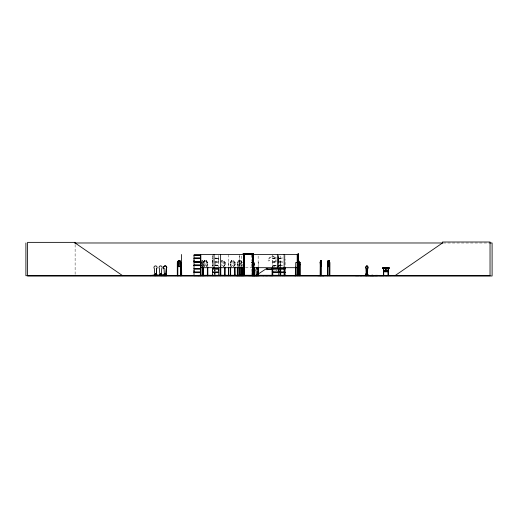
<?xml version="1.0" encoding="UTF-8"?>
<svg xmlns="http://www.w3.org/2000/svg" width="518" height="518" viewBox="0 0 518 518"><rect width="100%" height="100%" fill="white"/><g stroke="black" fill="none" stroke-linecap="round" stroke-linejoin="round"><path stroke-width="0.39" stroke-dasharray="2.59 1.94" d="M212.581 260.14C213.099 264.219 211.435 258.242 212.95 258.411M218.745 260.14L218.745 258.048L214.86 258.016M272.539 260.14L272.533 261.674L272.5 258.443L276.431 258.411M278.697 260.14L278.859 258.068L282.744 258.016M278.859 260.14L278.813 261.694L278.852 258.534L278.801 261.765L282.744 261.655M284.978 260.14L284.874 258.624M212.995 258.016L212.574 258.068L212.581 255.27M218.745 268.395L218.745 261.694L214.86 261.655M276.418 258.016L272.533 258.068L272.539 255.27M278.697 268.395L278.697 262.27C278.425 261.473 280.173 262.516 282.744 262.27M284.978 258.624L284.984 258.534M285.036 262.16L284.978 268.395M203.419 266.388L203.347 262.322L203.393 264.581M224.806 262.399L224.715 266.388M230.717 262.399L230.672 266.388M241.789 262.432L242.152 262.509L240.54 260.45L238.921 260.45L238.105 262.509L238.105 264.076L239.199 265.32L240.281 265.32L241.349 264.076L241.349 262.509L240.546 260.45M278.289 258.016L278.807 258.417M276.418 265.32L272.539 265.112M212.574 258.068L212.95 258.223M272.533 258.068L276.431 258.223M212.95 261.868L212.529 261.868L212.995 261.655M276.431 261.868L272.487 261.868L276.418 261.655M238.902 266.479L238.895 262.509L239.452 260.722L239.996 260.722L240.546 263.429L239.996 264.238L239.452 264.238L238.927 263.429M218.771 258.482L214.853 258.411M278.736 261.836L278.289 261.655M221.128 262.509L221.937 260.45L223.562 260.45L224.365 262.509L224.365 264.076L223.297 265.32L222.216 265.32L221.49 264.491M231.837 260.45L231.028 262.509L231.028 264.076L232.116 265.32L233.197 265.32L234.266 264.076L234.266 262.509L233.463 260.45L231.837 260.45L230.212 262.509L230.232 266.388M204.571 260.45L203.762 262.509L203.762 264.076L204.85 265.32L205.931 265.32L207.006 264.076L207.006 262.509L206.196 260.45L204.571 260.45L203.347 261.998M234.699 262.458L235.068 262.509M237.756 262.503L237.302 262.509L237.302 266.388M212.535 261.849L212.581 267.023M272.494 261.849L272.539 267.023M218.797 262.056L214.853 262.056M215.184 265.65L216.142 265.65M275.136 265.65L276.094 265.65M281.416 265.65L282.278 265.488M206.203 263.429L205.646 264.238L205.109 264.238L204.578 263.429L205.109 260.722L205.646 260.722L206.203 262.509M220.668 261.966L221.911 260.392L223.588 260.392L225.239 262.49L225.233 264.581L223.588 266.673L221.911 266.673L220.668 265.106M223.582 266.673L225.233 264.581M233.456 266.621L235.081 264.562L235.133 262.49L233.482 260.392L231.811 260.392L230.16 262.49L230.627 262.484M235.14 264.581L233.482 266.673L231.811 266.673L230.16 264.581L231.837 266.621M242.223 264.581L240.566 266.673L238.895 266.673L237.244 264.581L237.244 262.49L238.895 260.392L240.572 260.392L242.223 262.49L242.152 266.388M202.894 262.49L204.545 260.392L206.222 260.392L207.873 262.49L207.822 266.388M202.894 264.581L204.545 266.673L206.222 266.673L207.873 264.581M213.002 265.346L212.516 265.371L212.982 265.462M272.494 265.32L276.418 265.462M207.401 262.484L207.822 262.509M224.76 262.484L225.168 262.509L225.162 266.388M443.285 242.981L488.901 242.981M251.897 255.568L251.897 256.378M284.874 258.016L284.984 255.089M214.853 258.223L218.784 258.21M278.328 258.223L282.757 258.223M278.328 258.411L282.757 258.411M212.581 258.605L212.995 258.624M214.86 258.624L218.751 258.624L218.745 261.674M272.533 258.605L276.418 258.624M278.289 258.624L278.703 258.605L278.703 261.674M278.859 258.605L282.744 258.624M202.473 260.392L203.347 262.49M201.508 260.45L202.46 260.45L202.758 261.823M284.874 261.655L285.029 258.624M214.853 261.868L218.784 261.849M278.328 261.868L282.757 261.868M212.542 262.089L212.95 262.056M272.494 262.069L276.431 262.056M278.328 262.056L282.757 262.056M212.574 262.27L212.995 262.27M214.86 262.27L218.751 262.27M272.533 262.27L276.418 262.27M278.289 262.27L278.703 262.27M214.853 262.509L215.3 262.509L215.3 266.479M228.47 262.509L228.639 266.479M238.895 262.509L239.348 262.509M239.543 262.509L239.717 266.479M241.258 262.509L240.805 262.509L240.812 266.479M254.247 262.509L254.694 262.509L254.694 266.479M258.152 262.509L258.605 262.509L258.599 266.479M251.897 264.445L251.897 265.255M212.581 265.112L213.002 265.112M214.866 265.112L218.745 265.112L214.86 265.197M278.697 265.112L278.276 265.112L282.744 265.197M278.813 265.112L282.744 265.112M212.982 265.19L212.555 265.326M214.86 265.352L218.816 265.261L214.86 265.456M278.283 265.346L282.744 265.352M278.296 265.475L282.744 265.462M212.581 265.65L213.002 265.65M214.866 265.65L218.745 265.65M272.539 265.65L276.418 265.65M278.276 265.65L278.697 265.65M278.813 265.65L282.744 265.65M272.306 266.615L280.419 266.666M272.306 266.718L272.785 266.615M245.5 267.689L251.923 267.689M273.782 271.069L277.473 271.069M251.897 272.462L251.897 273.264M207.381 262.341L207.375 266.388M275.977 269.969L278.069 271.62M276.45 261.078L275.388 260.114L276.075 260.114A3.471 3.471 0 0 0 272.604 256.643A3.471 3.471 0 0 0 269.133 260.114L269.826 260.114L268.823 261.078L267.825 260.114L268.512 260.114A4.157 4.157 0 0 1 276.275 258.035M278.807 262.192L278.859 267.023L278.859 262.27M278.697 258.016L278.703 255.089M218.745 258.016L218.751 255.089M284.932 262.509L284.926 266.479M280.652 256.041L280.652 266.912M280.652 266.479L280.652 262.509L280.206 262.509L280.206 266.479M258.152 256.041L258.152 266.912M251.865 255.005L251.871 261.357M251.865 264.53L251.871 274.844M241.705 262.341L241.699 266.388M241.258 256.041L241.258 266.912M239.549 254.487L239.549 266.912M239.348 256.041L239.348 266.912M237.756 266.388L237.684 262.496M235.081 262.509L235.068 266.388M234.596 262.335L234.622 266.388M228.47 254.487L228.47 266.912M215.3 269.664L215.3 271.251M215.3 272.047L215.3 274.43M214.853 269.664L214.853 271.251M214.853 272.047L214.853 274.43M214.646 269.664L214.653 271.251M214.646 272.047L214.653 274.43M214.478 269.664L214.484 271.251M214.478 272.047L214.478 274.43M212.943 254.487L212.943 266.912M206.222 260.392L206.222 266.673M204.545 260.392L204.545 266.673M75.123 244.574L75.123 274.909M278.813 258.016L278.859 255.27L278.807 258.016M222.468 260.722L221.944 263.429L222.468 264.238L223.012 264.238L223.562 262.509L223.012 260.722L222.468 260.722M232.375 260.722L231.844 263.429L232.375 264.238L232.912 264.238L233.463 262.509L232.912 260.722L232.375 260.722M254.539 266.479L254.539 262.509L254.532 266.479"/><path stroke-width="0.78" d="M200.194 272.041L194.017 272.041L194.023 270.525M200.194 261.655L194.017 261.655L194.023 260.14M212.574 272.041L212.574 269.004L218.751 269.004L218.745 272.041L212.574 272.041L212.581 270.525M218.745 270.525L218.745 269.004M285.029 272.041L278.807 272.041L278.813 270.525M184.091 275.44L175.602 275.44L179.014 275.705M198.025 275.699L207.323 275.362M202.972 275.699L202.972 267.165M212.555 275.699L212.574 272.649L218.751 272.649L218.751 275.576L212.089 275.44L217.042 275.641M226.081 275.459L234.57 275.362M251.975 275.699L258.883 275.705M282.375 275.699L287.322 275.434L269.982 275.654L278.697 275.492M287.322 275.453L278.813 275.492M298.685 262.794L298.769 262.341M320.279 262.399L320.202 275.705M321.309 262.399L321.497 275.705M329.493 262.399L329.487 275.705M367.391 275.071L367.612 268.712A1.651 1.042 -90 0 0 367.612 266.375A1.651 1.042 -90 0 0 366.135 266.375A1.651 1.042 -90 0 0 366.135 268.712L366.148 274.352M367.476 275.071L367.689 268.712A1.651 1.042 -90 0 0 367.689 266.375A1.651 1.042 -90 0 0 366.22 266.375A1.651 1.042 -90 0 0 366.22 268.712L366.414 274.3L366.899 274.158L366.122 273.983M177.81 262.399L177.778 275.705M180.717 262.399L180.672 275.705M156.643 268.712L156.319 275.071L156.643 268.712A1.651 1.567 -90 0 0 156.643 266.375A1.651 1.567 -90 0 0 154.429 266.375A1.651 1.567 -90 0 0 154.429 268.712L154.785 275.071M165.935 275.071L166.259 268.712A1.651 1.567 -90 0 0 166.259 266.375A1.651 1.567 -90 0 0 164.044 266.375A1.651 1.567 -90 0 0 164.044 268.712L164.4 275.071L165.967 275.071L166.291 268.712A1.651 1.567 -90 0 0 166.291 266.375A1.651 1.567 -90 0 0 164.076 266.375A1.651 1.567 -90 0 0 164.076 268.712L164.076 268.712M299.546 275.705L299.501 262.322L300.026 262.49L300.019 275.705M366.569 274.307L366.071 274.054L366.861 274.236M156.009 274.255L155.659 274.352M155.439 274.054L155.84 273.957L155.737 274.352M161.046 274.054L160.476 274.054L160.917 274.333M165.507 274.352L165.352 274.352M165.643 274.106L165.08 274.016L165.41 274.352M165.281 274.009L165.061 274.054M317.812 275.699L324.015 275.699M155.892 274.352L155.471 274.016L156.002 274.255M160.457 274.21L161.046 274.255M160.451 274.21L161.027 274.184M165.501 274.126L165.365 274.197M193.959 265.261L200.201 265.352M278.755 275.673L278.813 272.649L285.029 272.649M325.388 275.459L332.038 275.459M329.83 275.667L329.856 262.509L329.448 262.509M321.043 260.45L320.571 260.45L320.15 262.509L320.616 260.392L321.05 260.392L321.477 262.49L320.998 260.392M320.998 266.673L321.477 264.581L321.05 266.673L320.564 266.673L320.189 262.49M366.77 273.957L366.53 274.249M179.014 260.722L178.626 263.429L179.403 264.238L179.804 262.509L179.403 260.722L178.975 260.722M202.538 275.667L202.486 262.509L200.408 262.509M366.88 274.255L366.317 274.307M155.678 274.268L155.769 274.054M160.606 274.009L160.988 274.151L160.451 274.106M160.852 274.307L160.483 274.158L160.878 274.359M178.626 260.45L178.03 264.076L178.827 265.32L179.61 265.32L180.394 264.076L180.394 262.509L179.804 260.45L178.587 260.45M177.804 262.458L177.298 262.509L177.298 275.705M161.033 274.145L160.697 274.255M327.583 275.705L327.493 262.49L328.218 260.392L329.008 260.392M327.493 262.49L328.27 260.392M328.956 266.673L329.662 264.562M165.495 274.333L165.223 273.957M294.522 275.641L300.88 275.459L294.489 275.673M295.933 275.673L295.92 275.226M272.507 269.017L278.6 269.004M202.655 275.673L202.68 275.226M202.901 275.641L202.92 267.165M214.543 275.699L214.452 275.226M214.743 275.667L214.802 275.226M220.124 275.459L220.318 267.165L220.383 275.705M254.17 275.667L254.196 275.226M257.873 275.705C257.155 275.783 257.822 275.233 257.886 275.434M258.061 275.44L258.152 267.275M200.647 264.562L201.23 265.98L200.57 264.581L200.57 262.49L201.23 261.091M385.891 270.228L385.981 268.35M177.415 275.705L177.402 262.49L178.606 260.392M179.785 266.673L180.95 264.562M251.787 262.529C251.962 263.863 252.434 261.687 251.735 262.781M365.831 275.693L365.41 275.576L377.512 275.68L365.332 275.699M366.984 274.631L366.763 275.693M376.139 275.589L375.705 275.699L375.815 275.317M376.236 275.693L375.815 275.576M377.382 275.492L377 275.699M298.446 266.673L300.026 264.581L298.465 266.673M205.348 275.667L194.004 275.699M298.167 265.32L299.184 264.076L298.439 260.45M150.621 275.68L150.252 275.686L150.44 275.317L166.446 275.317L166.446 274.631M166.757 275.693L150.44 275.492L150.867 275.317M152.344 275.589L152.784 275.317M154.668 274.631L154.487 275.686L155.348 275.699L155.484 273.873L156.196 273.873L156.19 275.492M156.727 275.693L157.012 274.631L156.404 274.631L156.404 275.317M157.53 275.693L157.012 275.492M157.822 275.317L157.232 275.699M159.732 275.589L159.907 275.705M160.049 275.317L159.868 275.686L160.159 275.492M160.075 275.589L160.509 275.492L160.515 273.873L161.234 273.873L161.195 275.492M161.577 275.317L161.441 275.705L162.05 275.492L162.05 274.631L161.435 274.631L161.435 275.317M161.94 275.492L162.399 275.317M164.161 275.699L164.284 274.631M164.284 275.492L164.743 275.576M166.194 275.589L166.628 275.492L166.628 274.631L166.019 274.631L166.019 275.317M256.021 275.446L256.546 275.705M257.265 275.699L257.77 275.563L243.635 275.641M160.858 274.119L160.716 274.242M256.663 267.566L256.391 269.237A1.101 1.101 0 0 0 256.157 270.966L256.391 275.207L257.491 275.207L257.718 270.966A1.101 1.101 0 0 0 257.491 269.237L257.213 267.566M165.326 274.009L165.43 274.307M394.936 275.705L442.489 242.981L442.489 242.016L490.034 242.016L490.034 275.705L25.9 275.705L25.9 242.981M365.617 275.705L365.423 274.631L365.54 275.317L367.916 275.317L367.916 274.631M366.867 275.699L366.226 275.705M256.047 275.446L266.53 268.564M200.447 275.667L200.472 275.226M155.277 275.705L154.668 275.492M155.782 275.705L156.08 275.705M161.914 275.589L161.745 275.705M256.009 275.628L256.449 275.705M383.741 271.056L385.891 270.39L388.008 271.056M383.741 271.238L385.858 270.603M74.514 242.981L442.735 242.981M489.672 242.981L492.1 242.981L492.1 275.984L27.571 275.984L27.571 242.359L75.123 242.359L75.123 242.981L122.669 275.705M242.916 253.49L253.367 253.49L253.367 275.705M244.386 254.196L252.661 254.196L252.661 275.705M298.07 254.215L297.578 254.215L297.5 275.705M243.894 254.487L200.829 254.487L200.887 275.705M252.719 254.487L297.371 254.487L297.371 275.705L297.397 262.509L295.733 262.509L295.733 275.705M194.017 254.966L200.201 254.966M200.201 255.089L194.017 255.083L194.023 258.016L200.194 258.016M194.023 255.27L200.188 255.27M193.978 258.223L200.239 258.223M193.978 258.411L200.239 258.411M200.194 258.624L194.017 258.624L194.017 261.655M179.824 260.392L178.568 260.392L177.402 262.49M298.465 260.392L300.026 262.49M328.995 260.45L328.231 260.45L327.875 262.509L328.354 265.32L328.826 265.32L329.299 264.076L328.943 260.45M320.901 260.722L320.707 264.238L320.849 260.722M328.749 260.722L328.464 260.722C327.441 265.074 329.739 265.061 328.703 260.722M193.978 261.868L200.239 261.868M193.978 262.056L200.239 262.056M200.194 262.27L194.017 262.27L194.017 265.19L200.201 265.19M180.465 275.705L180.497 262.509L181.028 262.49L179.785 260.392M200.57 262.49L200.576 275.705L200.362 275.226M329.681 262.49L329.655 275.705L329.636 275.226M181.527 262.509L181.695 275.705M327.518 262.509L327.92 262.509M194.023 265.112L200.188 265.112M200.201 265.456L194.017 265.462L194.023 268.395L200.194 268.395M194.023 265.65L200.188 265.65M178.568 266.673L179.824 266.673M329.008 266.673L328.218 266.673L327.493 264.581L328.27 266.673M200.829 267.689L243.894 267.689M252.719 267.689L297.371 267.689M382.575 267.987L389.173 267.987M382.575 268.169L389.173 268.169M212.574 268.395L218.751 268.395M272.533 268.395L278.6 268.395M278.807 268.395L285.029 268.395M193.978 268.609L200.239 268.609M212.529 268.609L218.79 268.609M272.487 268.609L278.645 268.609M278.762 268.609L285.075 268.609M272.98 268.725L271.756 268.725L271.756 269.483M193.978 268.797L200.239 268.797M212.529 268.797L218.79 268.797M278.645 268.797L272.183 268.836L272.183 275.705M278.762 268.797L285.075 268.797M267.625 268.965L271.756 268.965M200.194 269.004L194.017 269.004L194.017 272.041M285.029 269.004L278.807 269.004L278.807 272.041M267.625 269.243L271.756 269.243M272.183 269.379L272.733 269.379M272.183 269.522L272.733 269.522M387.976 271.251L385.858 270.668L385.774 268.35M272.306 271.018L272.785 271.018M272.306 271.121L272.785 271.069M272.306 271.464L272.785 271.464M272.306 271.568L272.785 271.568M383.709 271.788L388.04 271.788L388.04 271.374L383.709 271.374L383.741 275.705M272.533 272.041L278.6 272.041M193.978 272.248L200.239 272.248M212.529 272.248L218.79 272.248M272.487 272.248L278.645 272.248M278.762 272.248L285.075 272.248M193.978 272.436L200.239 272.436M212.529 272.436L218.79 272.436M272.487 272.436L278.645 272.436M278.762 272.436L285.075 272.436M200.194 272.649L194.017 272.649L194.017 275.576M272.533 272.649L278.6 272.649M165.812 273.873L165.061 273.873L165.061 275.317M155.575 274.009L155.937 273.983M159.79 275.071L161.383 275.071L161.707 268.712A1.651 1.567 -90 0 0 161.707 266.375A1.651 1.567 -90 0 0 159.492 266.375A1.651 1.567 -90 0 0 159.492 268.712L159.822 275.071M152.804 275.181L153.898 275.181M157.835 275.181L158.935 275.181M162.419 275.181L163.513 275.181M371.769 275.181L372.863 275.181M177.778 275.226L177.253 275.226L177.26 275.705M180.452 275.226L180.983 275.226M181.747 275.226L181.475 275.705M295.331 275.226L297.559 275.226M300.064 275.226L299.495 275.226L299.488 275.699M320.169 275.226L320.525 275.226M327.531 275.226L327.959 275.226M329.467 275.226L329.895 275.226L329.882 275.705M220.817 275.362L224.67 275.362M246.704 275.434L244.93 275.705M246.885 275.434L248.582 275.705M259.686 275.434L261.325 275.434M263.999 275.434L265.559 275.705M267.89 275.434L269.535 275.705M269.878 275.434L271.574 275.705M272.844 275.434L271.801 275.705M352.11 275.434L353.865 275.434M354.059 275.434L355.62 275.705M362.211 275.434L363.772 275.705M365.876 275.434L364.232 275.705M366.906 275.434L368.563 275.705M374.087 275.434L375.731 275.434M377.363 275.434L378.995 275.705M383.721 275.434L385.282 275.705M387.619 275.434L389.109 275.705M389.277 275.434L390.973 275.705M194.023 275.492L205.342 275.459M212.089 275.453L218.745 275.492M242.34 275.44L237.108 275.459L242.379 275.673M294.522 275.459L300.88 275.459M323.957 275.459L317.877 275.459L323.944 275.705M150.414 275.589L166.446 275.686M175.596 275.641L178.988 275.459M235.276 275.68L235.068 267.165M385.891 270.603L388.008 271.238M272.798 275.68L272.682 269.522M284.848 275.673L284.932 267.275M284.667 275.667L284.557 267.275M280.73 275.667L280.652 267.275L280.601 275.705M156.578 275.589L156.74 275.68M178.626 266.621L177.363 264.581L178.606 266.673M328.956 260.392L329.707 262.509M298.077 261.318L298.42 263.429M320.357 264.076L320.92 265.32L320.992 260.45M327.7 275.68L327.7 275.226M388.351 268.35L388.351 275.705M388.008 268.35L388.008 271.341M388.008 271.788L388.008 275.705M387.289 275.705L385.748 275.705M385.878 267.8L385.891 270.668M385.878 271.374L385.878 271.788M383.741 268.35L383.741 271.341M383.598 275.705L382.562 275.705M383.398 268.35L383.398 275.705M382.316 275.705L381.157 275.705M380.898 275.705L379.351 275.705M377.363 275.705L377.376 275.317L371.005 275.492M373.756 275.705L372.215 275.705M372.565 275.317L372.546 275.705M371.995 275.705L369.807 275.705M368.039 275.492L368.039 274.631L366.861 274.631L366.861 275.317M366.53 275.317L366.53 273.873L365.961 273.873L365.961 275.317M366.44 273.873L366.44 275.317M366.058 273.873L366.058 275.317M362.108 275.705L360.004 275.705M358.786 275.705L355.892 275.705M327.92 264.834L327.946 275.705M327.764 262.509L327.79 275.705M320.487 265.611L320.5 275.705M320.435 275.705L320.37 262.509L320.331 275.705M299.954 262.509L299.961 275.705M299.663 275.226L299.657 275.705M298.232 275.705L298.232 253.49L298.012 275.705M297.222 254.487L297.222 275.705M295.804 267.165L295.856 275.705M295.545 275.226L295.545 275.705M295.545 275.705L295.441 267.165L295.331 275.705M285.975 275.705L285.975 275.298L199.009 275.298L199.009 275.705M284.984 275.226L285.01 275.705M284.764 267.275L284.758 275.705L284.712 275.226M284.505 275.226L284.505 275.705M284.162 254.487L284.11 275.705L284.058 275.226M280.257 275.226L280.257 275.705M280.206 267.275L280.154 275.705M277.596 254.487L277.596 267.689M272.649 267.165L272.63 275.705M272.306 267.165L272.287 275.705M267.625 268.486L267.625 269.723M267.566 275.705L266.019 275.705M266.53 268.486L266.53 269.723M263.876 275.705L262.84 275.705M259.337 275.705L259.006 275.705M258.65 275.226L258.65 275.705M258.599 267.275L258.599 275.705M258.204 275.226L258.217 275.705M257.368 275.705L250.213 275.705M257.2 275.446L257.193 274.482L256.695 274.482L256.695 275.446M256.235 275.446L256.112 274.987L256.067 275.705M254.998 275.298L254.998 275.705M254.694 267.275L254.746 275.705M254.364 267.275L254.357 275.705M254.247 267.275L254.312 275.705M254.034 275.298L254.034 275.705M253.49 275.298L253.49 275.705M253.237 275.705L253.237 253.613L243.81 253.613L243.81 275.705M252.771 275.705L252.713 254.137L244.334 254.137L244.386 275.705M252.525 275.298L252.525 275.705M249.954 275.705L248.918 275.705M244.412 254.215L244.412 275.641M243.687 253.49L243.687 275.705M243.622 267.683L243.564 275.705M243.305 275.705L236.085 275.705M243.039 267.819L243.039 275.705M242.916 267.774L242.974 275.705M242.152 267.165L242.152 275.705L242.094 275.226M241.699 267.165L241.705 275.705L241.653 275.226M241.31 275.226L241.291 275.705L241.258 267.275M240.857 275.226L240.864 275.705M240.812 267.275L240.76 275.705M239.776 275.226L239.769 275.705L239.724 267.275M239.549 267.275L239.543 275.705M239.497 275.226L239.517 275.705L239.348 267.275M239.297 275.226L239.297 275.705M238.895 267.275L238.953 275.705M238.85 275.226L238.85 275.705M238.429 275.298L238.429 275.705M237.756 267.165L237.762 275.705M237.697 275.226L237.697 275.705M237.309 267.165L237.367 275.705M237.257 275.226L237.25 275.705M235.12 275.226L235.114 275.705M234.622 267.165L234.57 275.705L234.563 275.226M230.717 275.226L230.724 275.705M230.665 267.165L230.672 275.705M230.27 275.226L230.283 275.705L230.232 267.165M228.645 267.275L228.639 275.705M228.477 267.275L228.47 275.705M228.419 275.226L228.419 275.705M225.22 275.226L225.213 275.705M225.168 267.165L225.103 275.705M224.773 275.226L224.78 275.705M224.715 267.165L224.67 275.705M220.772 267.165L220.817 275.705M220.726 275.226L220.713 275.705M220.629 254.487L220.629 267.689M215.507 275.298L215.507 275.705M215.3 275.226L215.352 275.705M215.248 275.226L215.248 275.705M214.853 275.226L214.853 275.705M214.653 275.226L214.653 275.705M214.064 254.487L214.064 267.689M213.442 275.362L213.442 275.705M213.338 275.226L213.338 275.705M212.995 275.226L212.995 275.705M212.892 275.226L212.904 275.705M207.822 267.165L207.854 275.705M207.77 275.226L207.77 275.705M207.427 275.226L207.427 275.705M207.375 267.165L207.323 275.705M203.419 267.165L203.47 275.705M203.315 267.165L203.328 275.705M203.173 267.165L203.198 275.705M203.062 267.165L203.062 275.705M202.305 275.226L202.305 275.705M202.298 275.226L202.298 275.705M201.955 275.298L201.955 275.705M201.101 262.509L201.101 264.076M201.049 275.226L201.049 275.705M200.712 262.509L200.744 275.705M200.408 254.487L200.408 275.705M181.527 254.487L181.527 275.705M180.989 262.49L180.983 275.705M180.924 275.226L180.86 275.705M180.827 262.509L180.827 275.705M180.581 275.226L180.581 275.705M177.622 262.509L177.661 275.705M177.551 275.226L177.486 275.705M165.773 273.873L165.812 275.317M165.093 273.873L165.093 275.317M164.465 275.317L164.465 274.631L163.85 274.631L163.85 275.492M164.031 274.631L164.031 275.317M161.869 274.631L161.869 275.317M161.622 274.631L161.622 275.492M159.881 275.317L159.881 274.631L159.272 274.631L159.343 275.492M159.699 274.631L159.777 275.492M156.831 274.631L156.831 275.317M155.445 273.873L155.445 275.317M154.85 275.317L154.85 274.631L154.234 274.631L154.234 275.492M154.416 274.631L154.416 275.317M298.342 262.516L298.342 262.989L298.342 262.516M389.173 267.8L382.575 267.8L382.575 268.35L389.173 268.35L389.173 267.8M254.584 275.705L254.539 267.275L254.532 275.705"/></g></svg>
